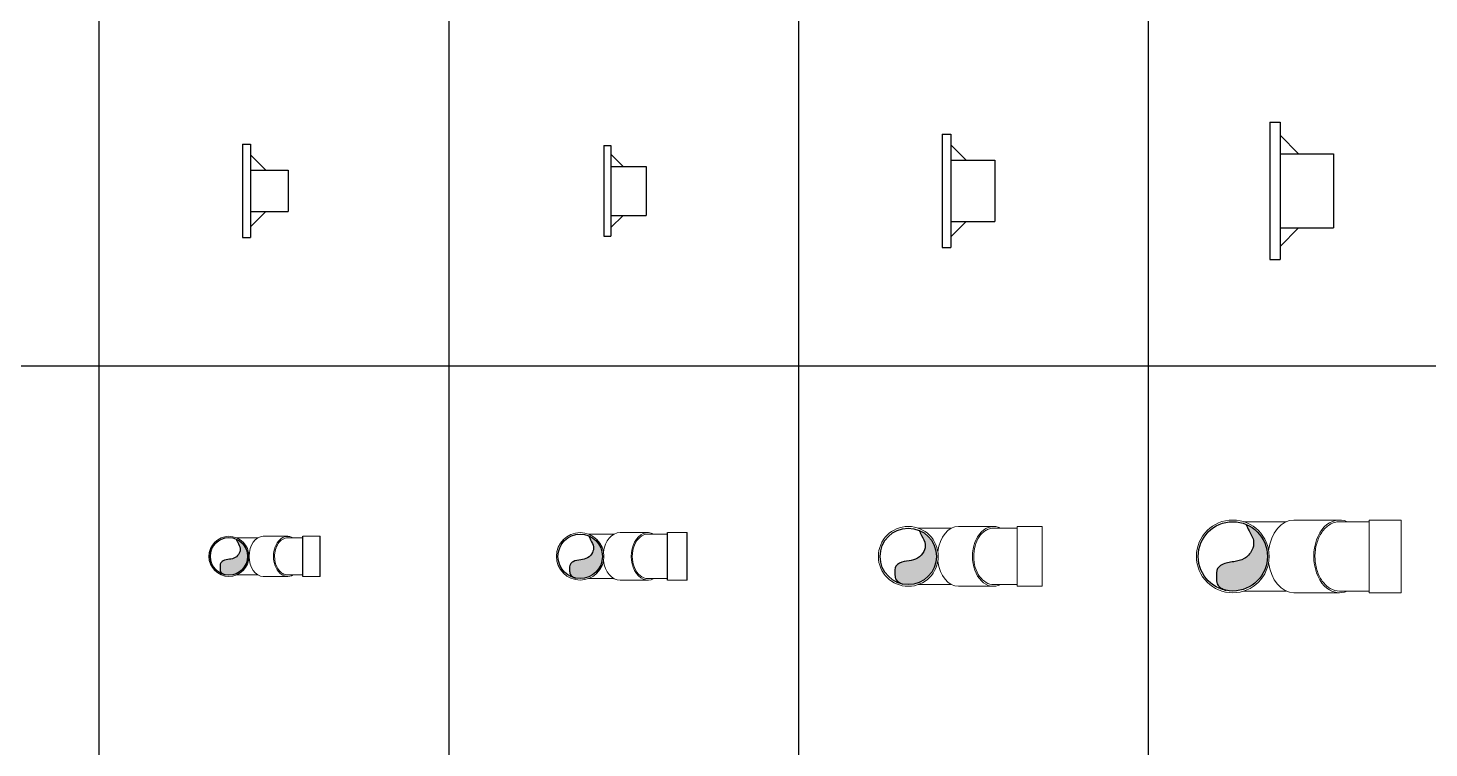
# Model space of a CAD drawing. Header units: millimetres. Extents: x 1218 to 72853, y -34712 to 16286.
# Drawn here: x 7358 to 10190, y 8637 to 10092 of the extents above; entities that cross this region are included whole.
import ezdxf

# ---------------------------------------------------------------- set-up
doc = ezdxf.new("R2010")
doc.units = ezdxf.units.MM
doc.styles.get("Standard").update_dxf_attribs({"font": 'arial.ttf'})

# ---------------------------------------------------------------- blocks, each defined once
blk = doc.blocks.new('BIT LO-D76 uPVC')
at = {"extrusion": (0, 1, 0)}
for p, q in [((0, 94.34782608694695), (0, -94.34782608694695)), ((0, 94.34782608694695), (15.82608695652016, 94.34782608694695)), ((15.82608695652016, 94.34782608694695), (15.82608695652016, -94.34782608694695)), ((15.82608695652016, 41.99999999999636), (92.52173913042498, 41.99999999999636)), ((92.52173913042498, 41.99999999999636), (92.52173913042498, -41.99999999999636)), ((15.82608695652016, -41.99999999999636), (92.52173913042498, -41.99999999999636)), ((0, -94.34782608694695), (15.82608695652016, -94.34782608694695))]:
    blk.add_line(p, q, dxfattribs=at)
for points in [[(15.82608695652016, 73.04347826086268), (46.86956521738648, 41.99999999999454)], [(15.82608695652016, -73.04347826086268), (46.86956521738648, -41.99999999999454)]]:
    blk.add_lwpolyline(points)
at = {"flags": 1}
blk.add_attdef('AMC', (15.82608695652016, 0), '', height=0.5, dxfattribs=at)
blk = doc.blocks.new('BIT LO-D90 uPVC')
at = {"extrusion": (0, 1, 0)}
for p, q in [((0, 91.57499999998618), (0, -91.57499999998618)), ((0, 91.57499999998618), (13.85999999999876, 91.57499999998618)), ((13.85999999999876, 91.57499999998618), (13.85999999999876, -91.57499999998618)), ((13.85999999999876, 49.49999999999272), (85.1399999999885, 49.49999999999272)), ((85.1399999999885, 49.49999999999272), (85.1399999999885, -49.49999999999272)), ((13.85999999999876, -49.49999999999272), (85.1399999999885, -49.49999999999272)), ((0, -91.57499999998618), (13.85999999999876, -91.57499999998618))]:
    blk.add_line(p, q, dxfattribs=at)
for points in [[(13.85999999999876, 74.24999999998909), (38.60999999999513, 49.49999999999272)], [(13.85999999999876, -74.24999999998909), (38.60999999999513, -49.49999999999272)]]:
    blk.add_lwpolyline(points)
at = {"flags": 1}
blk.add_attdef('AMC', (13.85999999999876, 0), '', height=0.5, dxfattribs=at)
blk = doc.blocks.new('BIT LO-D114 uPVC')
at = {"extrusion": (0, 1, 0)}
for p, q in [((0, 114.7000000000007), (0, -114.7000000000007)), ((0, 114.7000000000007), (17.36000000000058, 114.7000000000007)), ((17.36000000000058, 114.7000000000007), (17.36000000000058, -114.7000000000007)), ((17.36000000000058, 62), (106.6399999999994, 62)), ((106.6399999999994, 62), (106.6399999999994, -62)), ((17.36000000000058, -62), (106.6399999999994, -62)), ((0, -114.7000000000007), (17.36000000000058, -114.7000000000007))]:
    blk.add_line(p, q, dxfattribs=at)
for points in [[(17.36000000000058, 93), (48.36000000000058, 62)], [(17.36000000000058, -93), (48.36000000000058, -62)]]:
    blk.add_lwpolyline(points)
at = {"flags": 1}
blk.add_attdef('AMC', (17.36000000000058, 0), '', height=0.5, dxfattribs=at)
blk = doc.blocks.new('BIT LO-D140 uPVC')
at = {"extrusion": (0, 1, 0)}
for p, q in [((0, 138.75), (0, -138.75)), ((0, 138.75), (21, 138.75)), ((21, 138.75), (21, -138.75)), ((21, 75), (129, 75)), ((129, 75), (129, -75)), ((21, -75), (129, -75)), ((0, -138.75), (21, -138.75))]:
    blk.add_line(p, q, dxfattribs=at)
for points in [[(21, 112.5), (58.5, 75)], [(21, -112.5), (58.5, -75)]]:
    blk.add_lwpolyline(points)
at = {"flags": 1}
blk.add_attdef('AMC', (21, 0), '', height=0.5, dxfattribs=at)
blk = doc.blocks.new('Y+CO45-D76 uPVC')
h = blk.add_hatch(color=256)
h.dxf.hatch_style = 1
edge = h.paths.add_edge_path()
edge.add_spline(control_points=[(14.64626127960577, 35.06404184531032), (15.6662631704725, 32.69802852716187), (18.37858099244859, 26.40648701323752), (24.31865261847527, 17.40839026070385), (21.25399781073065, 5.431357392324351), (13.32317541140616, -3.6517095205709), (0.505005112848266, -6.146600884008071), (-10.05553235248555, -7.271775257688932), (-18.5674616941157, -13.80214922269134), (-17.8401656589156, -22.28531752982642), (-18.14109864182228, -30.77862520611403), (-12.53513569503213, -35.35390895029276), (-8.724183022600867, -36.75373141741262), (-7.211062925065733, -37.3095238711381)], knot_values=[0, 0, 0, 0, 7.790988108201018, 20.71726286278754, 30.24597929799172, 42.61588473442491, 54.77127945573859, 68.15517701834406, 74.43440827031309, 84.37907089604361, 91.53199008301803, 98.9478096944995, 103.8311179236367, 103.8311179236367, 103.8311179236367, 103.8311179236367], degree=3, periodic=0)
edge.add_arc((-1.77635683940025e-15, 7.105427357601002e-15), 38, 259.060940675603, 360)
edge.add_arc((-7.105427357601002e-15, -3.552713678800501e-15), 38, 5.356723674043816e-15, 67.32969085196694)
at = {"linetype": 'Continuous', "lineweight": 0}
for p, q in [((58.47981072952007, 37.49999998981366), (15.29705856574947, 37.49999998981366)), ((94.04520189719551, 40.49999998980638), (69.2964645558668, 40.49999998980638)), ((118.7939392385924, 40.50000000029831), (94.04520189708455, 40.4999999999709)), ((149.5218613004527, 40.50000000050932), (184.5218613004527, 40.50000000050932)), ((58.47981072952007, -37.50000001018634), (15.29705851580729, -37.50000001018634)), ((94.04520189773393, -40.50000001017906), (69.2964645558668, -40.50000001017906)), ((118.7939392396656, -40.49999999964348), (94.04520189815776, -40.4999999999709)), ((149.5218613004563, -40.49999999946158), (184.5218613004563, -40.49999999946158))]:
    blk.add_line(p, q, dxfattribs=at)
for p, q in [((149.5218613004563, -40.49999999946158), (149.5218613004527, 40.50000000050932)), ((184.5218613004563, -40.49999999946158), (184.5218613004563, 40.50000000050932))]:
    blk.add_line(p, q)
for centre, radius in [((0, 0), 40.5), ((1.818989403545856e-12, 0), 37.5)]:
    blk.add_circle(centre, radius, dxfattribs=at)
blk.add_circle((0, 0), 38)
for centre, major_axis, ratio, start_param, end_param in [((69.29646455589682, -1.020089257508516e-08), (2.170039702281731e-11, 40.50000000001455), 0.7071067811863245, 1.774040102360753e-12, 1.570796326794916), ((118.7939392391127, 3.637978807091713e-10), (-5.386482371250167e-10, 40.49999999995804), 0.7071067811868265, -0.3873166008879085, 1.570796326776509), ((118.7939392391418, 3.492459654808044e-10), (5.129496566575611e-10, -40.49999999998473), 0.7071067811873603, -1.570796326813195, 0.3873166008833102), ((69.29646455592592, -1.017178874462843e-08), (1.677811161514466e-11, -40.50000000002959), 0.7071067811865769, -1.57079632679483, -2.195355008893785e-12)]:
    blk.add_ellipse(centre, major_axis=major_axis, ratio=ratio, start_param=start_param, end_param=end_param, dxfattribs=at)
blk.add_spline([(14.64626127960577, 35.06404184531032), (17.89809159289325, 27.98413350495846), (22.86971939433266, 16.05218072656879), (20.90329301276557, 6.728575946368643), (12.61662932308394, -2.455419046715058), (0.9564354671165347, -5.889585608508462), (-12.00899878673306, -9.210164710720228), (-16.73939556753675, -13.33958280782487), (-18.00427645683391, -23.20347616298434), (-17.08264431349619, -30.29677230792262), (-11.70842462627525, -35.40677676150484), (-7.211062925065733, -37.3095238711381)], degree=3)
for points, knots in [([(118.7939392090775, -37.49999999965075), (115.3848182772053, -37.49999999412103), (112.0066314528231, -36.57020893483423), (105.63485437294, -32.92287256277632), (102.7100284451153, -30.21347702556523), (97.76770004001446, -23.36519075732213), (95.79563700617291, -19.29491636768216), (93.06778920313809, -10.31682981911581), (92.33730805886444, -5.495443753374275), (92.22463770955801, 4.27032213966595), (92.84309179510456, 9.121307614666875), (95.3594133995939, 18.21309956151526), (97.23270420799963, 22.36732630763436), (101.9966138004092, 29.42303679208271), (104.8406469264301, 32.25874525040854), (109.7286287450697, 35.34333756199339), (111.5473014684394, 36.17296920035733), (115.1834091728088, 37.23862941941479), (116.9864214347908, 37.49999999749707), (118.7939392090775, 37.50000000034925)], [0.351800248812061, 0.351800248812061, 0.351800248812061, 0.351800248812061, 14.82202760930411, 14.82202760930411, 29.51546497537529, 29.51546497537529, 44.17795042662829, 44.17795042662829, 58.83090643742084, 58.83090643742084, 73.47914757331279, 73.47914757331279, 88.12117558525745, 88.12117558525745, 102.7460995303212, 102.7460995303212, 110.8300941028886, 110.8300941028886, 118.5005818002118, 118.5005818002118, 118.5005818002118, 118.5005818002118]), ([(118.7939392090775, 37.5000000003638), (120.1388698902847, 37.50000000038199), (121.5835735059518, 37.50000000040563), (124.628666998713, 37.50000000043838), (126.2360506132663, 37.50000000045293), (129.5770322728822, 37.50000000047839), (131.3185848882222, 37.50000000048567), (134.8940502482474, 37.50000000050386), (136.7364751405967, 37.50000000051841), (140.4780728036967, 37.50000000052933), (142.3861532366464, 37.50000000053478), (146.0350060779147, 37.50000000054024), (147.7809800127925, 37.50000000053842), (149.5218613004545, 37.50000000053842)], [0, 0, 0, 0, 5.798033465576675, 5.798033465576675, 11.58673243361972, 11.58673243361972, 17.37546145455886, 17.37546145455886, 23.16419037871182, 23.16419037871182, 28.95291930316573, 28.95291930316573, 34.17621018663093, 34.17621018663093, 34.17621018663093, 34.17621018663093]), ([(149.5218613004545, -37.49999999949068), (147.5894228885372, -37.49999999949068), (145.6502528638121, -37.49999999948704), (141.8171157482666, -37.49999999949432), (139.9139552130364, -37.49999999949796), (136.1857236333126, -37.49999999951251), (134.3517771544157, -37.49999999952524), (130.7966268897871, -37.49999999954343), (129.0669593173134, -37.49999999956526), (125.7528544538327, -37.49999999959073), (124.1605272373854, -37.49999999960528), (121.297807774652, -37.4999999996362), (120.0055507418983, -37.49999999964894), (118.7939392090775, -37.49999999966531)], [0, 0, 0, 0, 5.798033450850772, 5.798033450850772, 11.58673239691577, 11.58673239691577, 17.37546141771308, 17.37546141771308, 23.16419034169062, 23.16419034169062, 28.95291926596499, 28.95291926596499, 34.17621018550123, 34.17621018550123, 34.17621018550123, 34.17621018550123])]:
    blk.add_open_spline(points, degree=3, knots=knots, dxfattribs=at)
at = {"flags": 1}
blk.add_attdef('AMC', (149.5218613004545, 5.238689482212067e-10), '', height=0.5, dxfattribs=at)
blk = doc.blocks.new('Y+CO45-D90 uPVC')
h = blk.add_hatch(color=256)
h.dxf.hatch_style = 1
edge = h.paths.add_edge_path()
edge.add_spline(control_points=[(17.34425677848049, 41.5232074483938), (18.55215376501929, 38.72134954725429), (21.76410936149858, 31.27083995757459), (28.79840457341852, 20.6151989626749), (25.16920812833706, 6.431870584898362), (15.77744475530893, -4.324392913235462), (0.5980324660065532, -7.278869338516092), (-11.90786721724962, -8.611312608468227), (-21.98778363133677, -16.34465019761053), (-21.12651199735178, -26.39050744519103), (-21.48288011617615, -36.44837180245774), (-14.84423979607982, -41.86647116147519), (-10.33126942482222, -43.52415560533107), (-8.539416621788405, -44.18233090003196)], knot_values=[0, 0, 0, 0, 9.226170208428789, 24.53360084648944, 35.81760716978868, 50.46617938696205, 64.86072576672201, 80.71007826047276, 88.14601004155882, 99.92258421330028, 108.3931464484741, 117.175038121621, 122.9579033103866, 122.9579033103866, 122.9579033103866, 122.9579033103866], degree=3, periodic=0)
edge.add_arc((0, 0), 45, 259.0609406756031, 360)
edge.add_arc((3.552713678800501e-15, 3.552713678800501e-15), 45, 0, 67.32969085196702)
at = {"linetype": 'Continuous', "lineweight": 0}
for p, q in [((68.79916124411102, 44.99999998983549), (16.70329311574824, 44.99999998983549)), ((108.8944443027231, 47.99999998981366), (80.6101730550763, 47.99999998981366)), ((137.1787155500097, 47.99999999996726), (108.894444302543, 47.9999999999709)), ((176.4421714970285, 48.00000000006185), (216.4421714970285, 48.00000000005821)), ((68.79916124411102, -45.00000001020817), (16.70329306086205, -45.00000001020817)), ((108.8944443027212, -48.00000001018634), (80.6101730550763, -48.00000001018634)), ((137.1787155500006, -47.99999999997453), (108.8944443025357, -47.9999999999709)), ((176.4421714970467, -47.99999999982174), (216.4421714970467, -47.99999999982538))]:
    blk.add_line(p, q, dxfattribs=at)
for p, q in [((176.4421714970467, -47.99999999982174), (176.442171497054, 48.00000000006185)), ((216.4421714970467, -47.99999999982538), (216.4421714970285, 48.00000000005821))]:
    blk.add_line(p, q)
for centre, radius in [((0, 0), 47.99999999995634), ((-4.365574568510056e-11, -6.111804395914078e-10), 45.0000000000291)]:
    blk.add_circle(centre, radius, dxfattribs=at)
blk.add_circle((0, 0), 45)
for centre, major_axis, ratio, start_param, end_param in [((80.61017305505811, -1.020089257508516e-08), (4.89039838290977e-11, 48.00000000001455), 0.707106781186079, 1.440873369799637e-12, 1.390313905413851), ((137.1787155499915, 0), (-2.302158463862725e-12, 47.99999999997121), 0.7071067811831895, -0.3554211757713004, 3.497013829367699), ((80.61017305511632, -1.015723682940006e-08), (-2.219735506514553e-11, -48.00000000002498), 0.7071067811871198, -1.390313905663726, -7.327471962526033e-15)]:
    blk.add_ellipse(centre, major_axis=major_axis, ratio=ratio, start_param=start_param, end_param=end_param, dxfattribs=at)
at = {"linetype": 'Continuous', "lineweight": 0, "extrusion": (0, 0, -1)}
blk.add_ellipse((137.1787155499624, 5.820766091346741e-11), major_axis=(2.91038304567337e-11, -45.00000043284672), ratio=0.7071067811832382, start_param=4.886965067130335e-13, end_param=3.141592653590282, dxfattribs=at)
blk.add_spline([(17.34425677848049, 41.5232074483938), (21.19510846526828, 33.13910546639818), (27.08256244065706, 19.00916138672619), (24.75389962038025, 7.968050462804968), (14.94074525102042, -2.907733081636252), (1.13262094790116, -6.974509273233707), (-14.22118277376285, -10.90677399953711), (-19.82296843524091, -15.79687437768735), (-21.32085369888227, -27.47780071932357), (-20.2294472133508, -35.87775668043469), (-13.8652396890102, -41.92907774388732), (-8.539416621788405, -44.18233090003196)], degree=3)
at = {"linetype": 'Continuous', "lineweight": 0}
for points, knots in [([(137.1787155499915, 45.00000043290493), (138.6984092979983, 45.00000043290493), (140.3173275177523, 45.00000043290493), (143.7151638843497, 45.00000043290493), (145.5002126688814, 45.00000043290493), (149.2047757556102, 45.00000043290493), (151.1311975205426, 45.00000043290493), (155.0892140147862, 45.00000043290493), (157.1281883340525, 45.00000043290493), (161.2804492916694, 45.00000043290493), (163.4014776831882, 45.00000043290493), (167.6858745796799, 45.00000043290493), (169.857231200911, 45.00000043290493), (173.5002343883643, 45.00000043290493), (174.9723040194986, 45.00000043290493), (176.4421714970667, 45.00000043290493)], [0, 0, 0, 0, 6.551441900386774, 6.551441900386774, 13.09464921587525, 13.09464921587525, 19.63787724177618, 19.63787724177618, 26.18110521563624, 26.18110521563624, 32.72433318959858, 32.72433318959858, 39.26756116356301, 39.26756116356301, 43.67770989104819, 43.67770989104819, 43.67770989104819, 43.67770989104819]), ([(176.4421714970376, -45.00000043278851), (174.2586280830074, -45.00000043278851), (172.0688908839202, -45.00000043278851), (167.7288739512605, -45.00000043278851), (165.5704561817893, -45.00000043278851), (161.3223580791819, -45.00000043278851), (159.2247575258534, -45.00000043278851), (155.1293916961731, -45.00000043278851), (153.1239907449381, -45.00000043278851), (149.242621426587, -45.00000043278851), (147.3594163747985, -45.00000043278851), (143.7501001584751, -45.00000043278851), (142.0172595432759, -45.00000043278851), (139.2691543801993, -45.00000043278851), (138.2017080021124, -45.00000043278851), (137.1787155499915, -45.00000043278851)], [0, 0, 0, 0, 6.55144178352603, 6.55144178352603, 13.09464909418087, 13.09464909418087, 19.63787712008394, 19.63787712008394, 26.18110509390325, 26.18110509390325, 32.72433306790971, 32.72433306790971, 39.26756104189151, 39.26756104189151, 43.67770987838837, 43.67770987838837, 43.67770987838837, 43.67770987838837])]:
    blk.add_open_spline(points, degree=3, knots=knots, dxfattribs=at)
at = {"flags": 1}
blk.add_attdef('AMC', (176.4421714970504, 1.194469708328473e-10), '', height=0.5, dxfattribs=at)
blk = doc.blocks.new('Y+CO45-D114 uPVC')
h = blk.add_hatch(color=256)
h.dxf.hatch_style = 1
edge = h.paths.add_edge_path()
edge.add_spline(control_points=[(21.96939191940862, 52.59606276874037), (23.49939478424238, 49.04704272533048), (27.56787227986997, 39.60973072007013), (36.47797935332132, 26.11258530968587), (31.88099724423376, 8.147036058657314), (19.98476363057089, -5.477564442742734), (0.7575079285636215, -9.219900974040623), (-15.08329841398803, -10.90766235188644), (-27.85119266657292, -20.70322329669709), (-26.76024857752806, -33.42797587075552), (-27.2116483579256, -46.1679373954149), (-18.80270396930436, -53.03086352272728), (-13.08627468577307, -55.13059706955921), (-10.81659438759868, -55.96428580593226)], knot_values=[0, 0, 0, 0, 11.68648238024782, 31.07589453283555, 45.36896923572632, 63.92382736273994, 82.1569194426936, 102.2327661041219, 111.6516130779801, 126.5686070428831, 137.297985932113, 148.4217154252578, 155.7466782591006, 155.7466782591006, 155.7466782591006, 155.7466782591006], degree=3, periodic=0)
edge.add_arc((1.77635683940025e-15, 7.748823804831773e-10), 56.99999999999999, 259.0609406756037, 360)
edge.add_arc((0, 7.748859331968561e-10), 57, 3.571149116029212e-15, 67.32969085196699)
at = {"linetype": 'Continuous', "lineweight": 0}
for p, q in [((87.48374609119492, 56.999999990574), (20.2792998193454, 56.999999990574)), ((137.1787155534203, 60.49999999055217), (101.8233764908327, 60.49999999055217)), ((172.5340546164516, 60.50000000060027), (137.1787155570983, 60.50000000060027)), ((220.3330444823951, 60.50000000070213), (220.3330444823951, -60.49999999938518)), ((220.3330444823951, 60.50000000071304), (270.3330444823951, 60.50000000070213)), ((270.3330444823951, -60.49999999938518), (270.3330444823951, 60.50000000070213)), ((87.48374609119492, -57.0000000093969), (20.27929976208361, -57.0000000093969)), ((137.1787155534075, -60.50000000937507), (101.8233764908327, -60.50000000937507)), ((172.5340546164389, -60.49999999939973), (137.1787155570873, -60.49999999939973)), ((220.3330444823951, -60.49999999937427), (270.3330444823951, -60.49999999938518))]:
    blk.add_line(p, q, dxfattribs=at)
for centre, radius in [((0, 7.748894859105349e-10), 60.5), ((0, 0), 57.0000000000291)]:
    blk.add_circle(centre, radius, dxfattribs=at)
blk.add_circle((0, 7.748894859105349e-10), 57)
for centre, major_axis, ratio, start_param, end_param in [((101.82337649088, -9.455106919631362e-09), (1.509183075404061e-11, 60.50000000001455), 0.7071067811867272, 1.713404927573213e-12, 1.402650365995712), ((172.5340546164371, 6.148184183984995e-10), (4.414424381593562e-11, 60.49999999998531), 0.7071067811863266, -0.3418122363514566, 1.570796326795413), ((172.5340546164662, 5.857145879417658e-10), (-3.015741299939403e-11, -60.49999999999184), 0.7071067811864465, -1.570796326795025, 0.3418122363522964), ((101.8233764908509, -9.396899258717895e-09), (3.178968199790688e-11, -60.499999999996), 0.707106781186516, -1.402650366196578, -1.395328297348897e-12)]:
    blk.add_ellipse(centre, major_axis=major_axis, ratio=ratio, start_param=start_param, end_param=end_param, dxfattribs=at)
for points, knots in [([(172.5340548551176, -56.99999999939973), (167.31479646964, -57.00000004375397), (162.1440117688617, -55.5662570053064), (152.4362836660584, -49.96568159955132), (147.998981084791, -45.83088986445728), (140.5069451190066, -35.39373157037699), (137.5212081071222, -29.19569965974006), (133.4007738843793, -15.5335262939152), (132.3043180138338, -8.200874747399212), (132.1611391928745, 6.64363981936549), (133.1151302178623, 14.0135415996956), (136.9660573169822, 27.81854130969805), (139.8253928292543, 34.12217742980647), (147.0868855610024, 44.81956534217534), (151.4180768611841, 49.11355444441506), (158.8207699418999, 53.75141419675856), (161.5483974508243, 54.99048603648043), (167.0394884538837, 56.60174838251623), (169.7832798722666, 57.00000002405795), (172.5340548560489, 57.00000000060027)], [0.3610375580346796, 0.3610375580346796, 0.3610375580346796, 0.3610375580346796, 22.51129905367867, 22.51129905367867, 44.84269369140161, 44.84269369140161, 67.12922495499492, 67.12922495499492, 89.40162587132036, 89.40162587132036, 111.6669114425096, 111.6669114425096, 133.9228080695543, 133.9228080695543, 156.1532459036852, 156.1532459036852, 168.2737215215021, 168.2737215215021, 179.9461638502568, 179.9461638502568, 179.9461638502568, 179.9461638502568]), ([(172.5340548560489, 57.00000000061482), (174.2103914775726, 57.00000000061482), (175.9855723308756, 57.00000000061482), (179.6990014699149, 57.00000000061482), (181.6427687308933, 57.00000000061482), (185.6705886287255, 57.00000000061482), (187.7608130468088, 57.00000000060027), (192.0554540828816, 57.00000000060027), (194.2664510053073, 57.00000000060027), (198.7751446648726, 57.00000000060027), (201.0797496811811, 57.00000000060027), (205.7471019364857, 57.00000000060027), (208.117000553415, 57.00000000060027), (212.885668079638, 57.00000000060027), (215.291743603444, 57.00000000060027), (218.5757157240987, 57.00000000060027), (219.4546099275285, 57.00000000060027), (220.3330444826279, 57.00000000060027)], [0, 0, 0, 0, 7.226733713744878, 7.226733713744878, 14.44601757015857, 14.44601757015857, 21.66531697138892, 21.66531697138892, 28.88461634058129, 28.88461634058129, 36.10391570983411, 36.10391570983411, 43.32321507910395, 43.32321507910395, 50.54251444832958, 50.54251444832958, 53.17814459490717, 53.17814459490717, 53.17814459490717, 53.17814459490717]), ([(220.3330444826279, -56.99999999939973), (217.9244316098047, -56.99999999939973), (215.510010711565, -56.99999999939973), (210.7165094349803, -56.99999999939973), (208.3300504941471, -56.99999999939973), (203.6191179880516, -56.99999999939973), (201.2874264028287, -56.99999999939973), (196.7144697756103, -56.99999999939973), (194.4661979894972, -56.99999999939973), (190.0874058286481, -56.99999999939973), (187.9501762115124, -56.99999999939973), (183.8193465679287, -56.99999999939973), (181.8194172304811, -56.99999999938518), (177.9873016851725, -56.99999999938518), (176.1492438599562, -56.99999999938518), (173.7696891387641, -56.99999999938518), (173.1454241223491, -56.99999999938518), (172.5340548551176, -56.99999999938518)], [0, 0, 0, 0, 7.226733809806968, 7.226733809806968, 14.44601784510504, 14.44601784510504, 21.66531724596951, 21.66531724596951, 28.88461661512628, 28.88461661512628, 36.10391598438084, 36.10391598438084, 43.32321535365136, 43.32321535365136, 50.54251472287979, 50.54251472287979, 53.17814460665382, 53.17814460665382, 53.17814460665382, 53.17814460665382])]:
    blk.add_open_spline(points, degree=3, knots=knots, dxfattribs=at)
blk.add_spline([(21.96939191940862, 52.59606276874037), (26.84713738933976, 41.97620025821258), (34.30457909149891, 24.07827109062806), (31.35493951914827, 10.09286392032785), (18.92494398462588, -3.683128569297696), (1.434653200674802, -8.834378411987807), (-18.01349818009965, -13.81524706530545), (-25.10909335130521, -20.00937421096241), (-27.00641468525089, -34.80521424370163), (-25.62396647024434, -45.44515846110905), (-17.56263693941287, -53.11016514148238), (-10.81659438759868, -55.96428580593226)], degree=3)
at = {"flags": 1}
blk.add_attdef('AMC', (220.3330444823951, 6.584741640836e-10), '', height=0.5, dxfattribs=at)
blk = doc.blocks.new('Y+CO45-D140 uPVC')
h = blk.add_hatch(color=256)
h.dxf.hatch_style = 1
edge = h.paths.add_edge_path()
edge.add_spline(control_points=[(26.97995498874741, 64.5916560316097), (28.85890588840074, 60.23321033407355), (33.85528210810573, 48.64352904526756), (44.79751869821601, 32.06808718477497), (39.15210211978859, 10.00513198772335), (24.54269241210463, -6.726833600548359), (0.9302730130004759, -11.32268524669835), (-18.5233488771213, -13.39537457476229), (-34.20321912141188, -25.42501082154703), (-32.86346320605243, -41.05189999928984), (-33.41781395315417, -56.69746678862455), (-23.0910401569644, -65.12562191492324), (-16.0708637184699, -67.70424198997918), (-13.2835369672265, -68.7280702881637)], knot_values=[0, 0, 0, 0, 14.35182056638513, 38.16337935971053, 55.71627814049211, 78.50294600316607, 100.8944625916629, 125.5490112680752, 137.1160163674365, 155.4351317749312, 168.6115620393886, 182.2722825041976, 191.2678511202076, 191.2678511202076, 191.2678511202076, 191.2678511202076], degree=3, periodic=0)
edge.add_arc((1.77635683940025e-15, 7.748965913378925e-10), 70, 259.0609406756038, 360)
edge.add_arc((0, 7.748894859105349e-10), 70, 0, 67.32969085196702)
at = {"linetype": 'Continuous', "lineweight": 0}
for p, q in [((22.41093482574252, 70.00000000246291), (107.8967627202583, 70.00000000246291)), ((123.743686712005, 73.50000000246291), (169.7056274870338, 73.50000000246291)), ((215.6675682617933, 73.50000000071668), (169.7056274845781, 73.50000000078762)), ((275.4163056031684, -73.49999999928332), (275.4163056032849, 73.50000000071668)), ((340.416305603283, 73.50000000065847), (275.416305603283, 73.50000000070759)), ((340.4163056032849, 73.50000000065847), (340.4163056031684, -73.49999999934153)), ((22.4109348362872, -69.99999999753709), (107.8967627202583, -69.99999999753709)), ((123.743686712005, -73.49999999753709), (169.7056274870338, -73.49999999753709)), ((215.6675682616769, -73.49999999928332), (169.7056274844635, -73.49999999921238)), ((340.4163056031703, -73.49999999934153), (275.4163056031703, -73.49999999929241))]:
    blk.add_line(p, q, dxfattribs=at)
for centre, radius in [((0, 7.748894859105349e-10), 73.5), ((0, 0), 70)]:
    blk.add_circle(centre, radius, dxfattribs=at)
blk.add_circle((0, 7.748894859105349e-10), 70)
at = {"linetype": 'Continuous', "lineweight": 0, "extrusion": (0, 0, -1)}
for centre, major_axis, ratio, start_param, end_param in [((123.7436867119977, 2.492015482857823e-09), (-1.468691834816127e-11, 73.49999999998268), 0.7071067811864481, -1.404609777960376, 3.439470930288735e-13), ((123.7436867119977, 2.419255906715989e-09), (0, -73.49999999995634), 0.7071067811866946, 1.253954876172814e-12, 1.404609777935412)]:
    blk.add_ellipse(centre, major_axis=major_axis, ratio=ratio, start_param=start_param, end_param=end_param, dxfattribs=at)
at = {"linetype": 'Continuous', "lineweight": 0}
for centre, major_axis, ratio, start_param, end_param in [((215.6675682617351, 7.166818249970675e-10), (1.532285409666656e-11, 73.49999999999362), 0.7071067811862777, -0.3098446397080936, 1.570796326795044), ((215.6675682617642, 7.312337402254343e-10), (2.276565252602137e-11, -73.50000000003575), 0.7071067811866324, -1.570796326794918, 0.3098446397756556)]:
    blk.add_ellipse(centre, major_axis=major_axis, ratio=ratio, start_param=start_param, end_param=end_param, dxfattribs=at)
blk.add_spline([(26.97995498874741, 64.5916560316097), (32.97016872375059, 51.54971961517206), (42.12843046324429, 29.56980660234897), (38.50606607614702, 12.39474516513818), (23.24115927936509, -4.523140348437053), (1.761854807846248, -10.84923664647755), (-22.12183987029778, -16.96609288739396), (-30.8357286770414, -24.57291569784988), (-33.16577242048356, -42.74324556261732), (-31.46802899854572, -55.80984372434574), (-21.56815062734927, -65.22300982304984), (-13.2835369672265, -68.7280702881637)], degree=3)
for points, knots in [([(215.6675681052729, -69.9999999984102), (209.2432912843069, -69.99999996965562), (202.8791390029946, -68.23120349940655), (190.9487987324828, -61.33122510175963), (185.5029796252493, -56.24721763269554), (176.3102649213979, -43.41929322904252), (172.6481286685448, -35.80342596872288), (167.5979004966794, -19.01946225562642), (166.2566987694008, -10.01288243247473), (166.0916298986413, 8.217402186961408), (167.2685406972887, 17.26676835802573), (172.0077618776122, 34.21470596742074), (175.5238078706898, 41.95188309009609), (184.4493190539069, 55.07866507269864), (189.7715987177799, 60.34579551361458), (198.8510926656891, 66.02119973501613), (202.1853453504154, 67.53403473909202), (208.9148305237759, 69.5101817093855), (212.2868774809176, 69.99999999332431), (215.6675681765191, 70.0000000015898)], [0.3678528442225232, 0.3678528442225232, 0.3678528442225232, 0.3678528442225232, 27.63073591164118, 27.63073591164118, 55.05314939133758, 55.05314939133758, 82.4222395035143, 82.4222395035143, 109.7742552270999, 109.7742552270999, 137.1175771012403, 137.1175771012403, 164.4494526756786, 164.4494526756786, 191.7506910965639, 191.7506910965639, 206.5655031074925, 206.5655031074925, 220.9104902077657, 220.9104902077657, 220.9104902077657, 220.9104902077657]), ([(215.6675681765191, 70.0000000015607), (217.5413340439063, 70.00000000155887), (219.5135682019536, 70.00000000155705), (223.6242096148326, 70.00000000153523), (225.7675191733742, 70.00000000150612), (230.2002727103427, 70.00000000146974), (232.4951526628683, 70.00000000145701), (237.2081458783068, 70.00000000140244), (239.6320385682102, 70.00000000136242), (244.5789475846032, 70.0000000012933), (247.1080301835354, 70.00000000126784), (252.2402351189958, 70.00000000118416), (254.849650951779, 70.00000000112959), (260.1167107685142, 70.00000000103137), (262.7808136179301, 70.0000000009768), (268.1309618789619, 70.00000000086402), (270.8235680453508, 70.00000000080763), (274.1480185498895, 70.00000000073123), (274.7822420301418, 70.00000000071668), (275.4163056066609, 70.00000000070213)], [0, 0, 0, 0, 8.077856614955703, 8.077856614955703, 16.1490610102112, 16.1490610102112, 24.22027630256829, 24.22027630256829, 32.29149157692488, 32.29149157692488, 40.36270685127323, 40.36270685127323, 48.43392212558956, 48.43392212558956, 56.50513739991647, 56.50513739991647, 64.57635267420387, 64.57635267420387, 66.47877906148277, 66.47877906148277, 66.47877906148277, 66.47877906148277]), ([(275.4163056065445, -69.99999999926877), (272.7240202857574, -69.9999999992051), (270.0263204052808, -69.99999999915235), (264.6620641624359, -69.99999999903594), (261.9889059100442, -69.999999998985), (256.6976523301055, -69.99999999888314), (254.0730685437702, -69.99999999881766), (248.9046123581884, -69.99999999873035), (246.3544020084919, -69.99999999870852), (241.3595441365214, -69.99999999863576), (238.9087715433034, -69.99999999859938), (234.1366031238013, -69.99999999854117), (231.8093553051585, -69.99999999850297), (227.3067788158805, -69.99999999846295), (225.1259287468165, -69.99999999845204), (220.9371970252523, -69.99999999842657), (218.9241788344261, -69.99999999841384), (216.5555059962735, -69.9999999984102), (216.1088611334089, -69.9999999984102), (215.6675681052729, -69.9999999984102)], [0, 0, 0, 0, 8.07785658414899, 8.07785658414899, 16.14906091615966, 16.14906091615966, 24.22027620814139, 24.22027620814139, 32.29149148206732, 32.29149148206732, 40.36270675603905, 40.36270675603905, 48.43392202998833, 48.43392202998833, 56.50513730388973, 56.50513730388973, 64.57635257772692, 64.57635257772692, 66.4787790569051, 66.4787790569051, 66.4787790569051, 66.4787790569051])]:
    blk.add_open_spline(points, degree=3, knots=knots, dxfattribs=at)
at = {"flags": 1}
blk.add_attdef('AMC', (275.4163056032266, 7.166818249970675e-10), '', height=0.5, dxfattribs=at)

msp = doc.modelspace()

# ---------------------------------------------------------------- linework, layer by layer
for p, q in [((7501.180354429382, 14596.39246287257), (7501.180354429344, 4170.481007147319)), ((8208.262073503198, 14596.39246287257), (8208.262073503758, 4170.48100714732)), ((8915.343792577363, 14596.39246287257), (8915.343792576754, 4170.481007147321)), ((9622.425511651296, 14596.39246287257), (9622.425511651287, 4170.481007147322)), ((2141.941343577138, 9409.34356636464), (12983.3545185323, 9409.343566364645))]:
    msp.add_line(p, q)

# ---------------------------------------------------------------- block references
for name, p in [('BIT LO-D140 uPVC', (9868.303074332574, 9762.910378672412)), ('BIT LO-D114 uPVC', (9205.96210413737, 9762.910378672412)), ('BIT LO-D76 uPVC', (7791.398736536519, 9762.910378672412)), ('BIT LO-D90 uPVC', (8522.223773676096, 9762.910378672412)), ('Y+CO45-D140 uPVC', (9793.7292003907, 9024.26657675927)), ('Y+CO45-D76 uPVC', (7763.962745655585, 9024.266576760045)), ('Y+CO45-D90 uPVC', (8474.142671735195, 9024.266576760045)), ('Y+CO45-D114 uPVC', (9137.603903943274, 9024.26657675927))]:
    msp.add_blockref(name, p)

doc.saveas('drawing.dxf')
